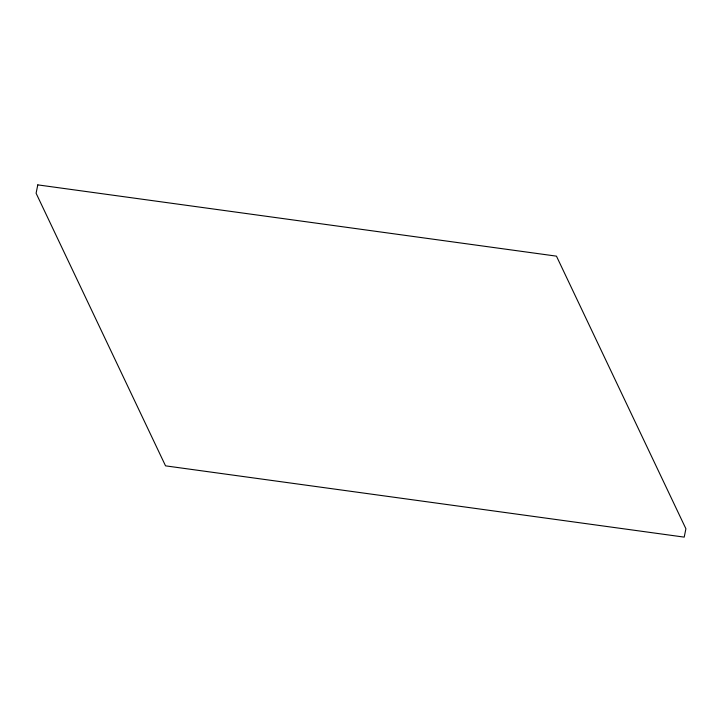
<?xml version="1.0" encoding="UTF-8"?>
<svg xmlns="http://www.w3.org/2000/svg" width="722" height="722" viewBox="0 0 722 722"><rect width="100%" height="100%" fill="white"/><g stroke="black" fill="none" stroke-linecap="round" stroke-linejoin="round"><path stroke-width="1.08" d="M37.788 184.877L36.1 193.243L165.537 465.852L684.212 537.123L685.9 528.757L556.463 256.148L37.788 184.877"/></g></svg>
